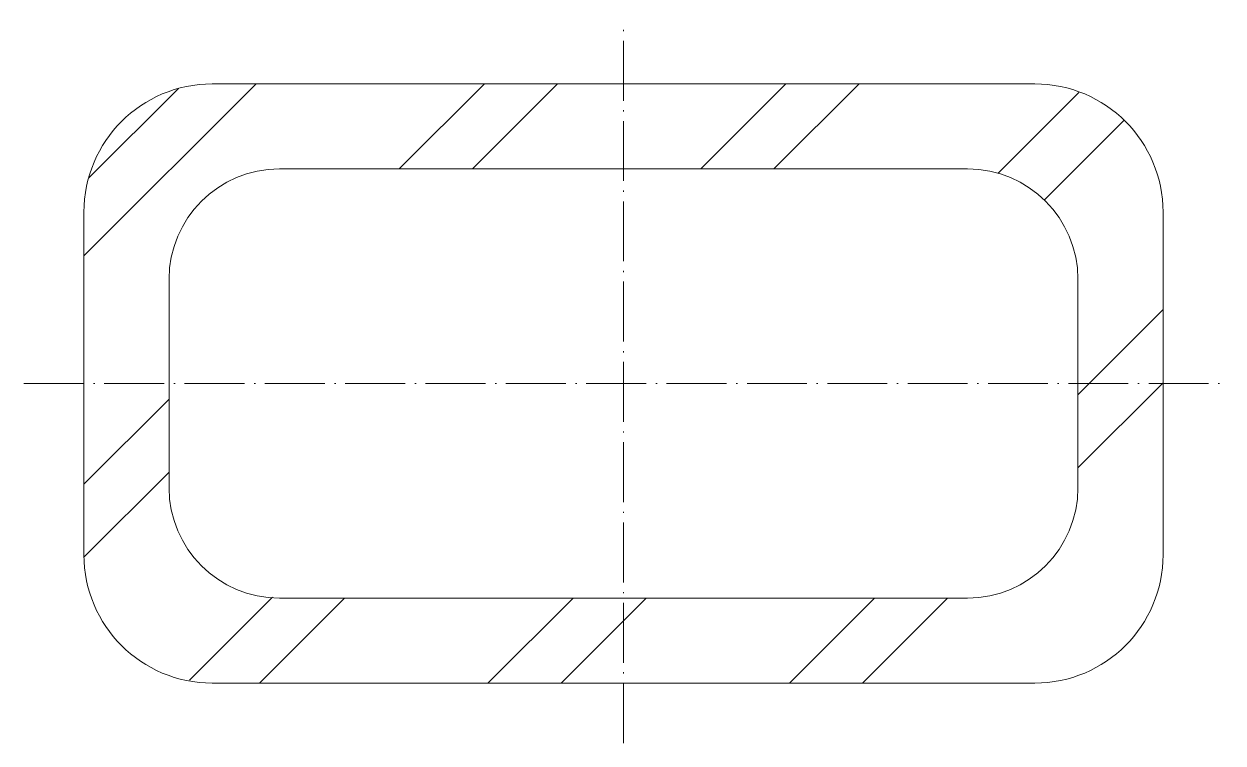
# Model space of a CAD drawing. Header units: metres. Extents: x -50 to 50, y -30 to 30.
import ezdxf

# ---------------------------------------------------------------- set-up
doc = ezdxf.new("R2010")
doc.units = ezdxf.units.M
doc.linetypes.add('MV_hartlijn_staal', pattern=[6.6, 5, -0.8, 0, -0.8])
doc.layers.add('A-DETL-GENF', color=92, linetype='Continuous', lineweight=18)

# ---------------------------------------------------------------- blocks, each defined once
blk = doc.blocks.new('28 Staalprofielen- koker RHS-2d - K90_50_7_1-3531709-00_0 Basismaterialen')
at = {"layer": 'A-DETL-GENF', "lineweight": 13}
h = blk.add_hatch(dxfattribs=at)
h.set_pattern_fill('FP_386', color=256, style=0, pattern_type=2)
h.set_pattern_definition([(45, (3525.222, 4693.331), (-12.57236, 12.57236), []), (45, (3525.222, 4712.381), (-12.57236, 12.57236), [])])
h.paths.add_polyline_path([(34.3, -25), (37.07, -24.64), (39.65, -23.57), (41.87, -21.87), (43.57, -19.65), (44.64, -17.07), (45, -14.3), (45, 14.3), (44.64, 17.07), (43.57, 19.65), (41.87, 21.87), (39.65, 23.57), (37.07, 24.64), (34.3, 25), (-34.3, 25), (-37.07, 24.64), (-39.65, 23.57), (-41.87, 21.87), (-43.57, 19.65), (-44.64, 17.07), (-45, 14.3), (-45, -14.3), (-44.64, -17.07), (-43.57, -19.65), (-41.87, -21.87), (-39.65, -23.57), (-37.07, -24.64), (-34.3, -25)])
h.paths.add_polyline_path([(28.7, -17.9), (-28.7, -17.9), (-31.08, -17.59), (-33.3, -16.67), (-35.21, -15.21), (-36.67, -13.3), (-37.59, -11.08), (-37.9, -8.7), (-37.9, 8.7), (-37.59, 11.08), (-36.67, 13.3), (-35.21, 15.21), (-33.3, 16.67), (-31.08, 17.59), (-28.7, 17.9), (28.7, 17.9), (31.08, 17.59), (33.3, 16.67), (35.21, 15.21), (36.67, 13.3), (37.59, 11.08), (37.9, 8.7), (37.9, -8.7), (37.59, -11.08), (36.67, -13.3), (35.21, -15.21), (33.3, -16.67), (31.08, -17.59)])
at = {"layer": 'A-DETL-GENF', "linetype": 'MV_hartlijn_staal', "lineweight": 13}
for p, q in [((0, -30), (0, 30)), ((-50, 0), (50, 0))]:
    blk.add_line(p, q, dxfattribs=at)
at = {"layer": 'A-DETL-GENF'}
for p, q in [((34.3, 25), (-34.3, 25)), ((-34.3, 25), (34.3, 25)), ((-28.7, 17.9), (28.7, 17.9)), ((-28.7, 17.9), (28.7, 17.9)), ((-45, 14.3), (-45, -14.3)), ((-45, -14.3), (-45, 14.3)), ((45, -14.3), (45, 14.3)), ((45, 14.3), (45, -14.3)), ((-37.9, -8.7), (-37.9, 8.7)), ((-37.9, -8.7), (-37.9, 8.7)), ((37.9, 8.7), (37.9, -8.7)), ((37.9, 8.7), (37.9, -8.7)), ((28.7, -17.9), (-28.7, -17.9)), ((28.7, -17.9), (-28.7, -17.9)), ((-34.3, -25), (34.3, -25)), ((34.3, -25), (-34.3, -25))]:
    blk.add_line(p, q, dxfattribs=at)
for centre, radius, start, end in [((-34.3, 14.3), 10.7, 90, 180), ((34.3, 14.3), 10.7, 360, 90), ((34.3, 14.3), 10.7, 360, 90), ((-34.3, 14.3), 10.7, 90, 180), ((-28.7, 8.7), 9.2, 90, 180), ((-28.7, 8.7), 9.2, 90, 180), ((28.7, 8.7), 9.2, 360, 90), ((28.7, 8.7), 9.2, 360, 90), ((-28.7, -8.7), 9.2, 180, 270), ((-28.7, -8.7), 9.2, 180, 270), ((28.7, -8.7), 9.2, 270, 0), ((28.7, -8.7), 9.2, 270, 360), ((-34.3, -14.3), 10.7, 180, 270), ((-34.3, -14.3), 10.7, 180, 270), ((34.3, -14.3), 10.7, 270, 0), ((34.3, -14.3), 10.7, 270, 0)]:
    blk.add_arc(centre, radius, start, end, dxfattribs=at)

msp = doc.modelspace()

# ---------------------------------------------------------------- block references
msp.add_blockref('28 Staalprofielen- koker RHS-2d - K90_50_7_1-3531709-00_0 Basismaterialen', (0, 0))

doc.saveas('drawing.dxf')
